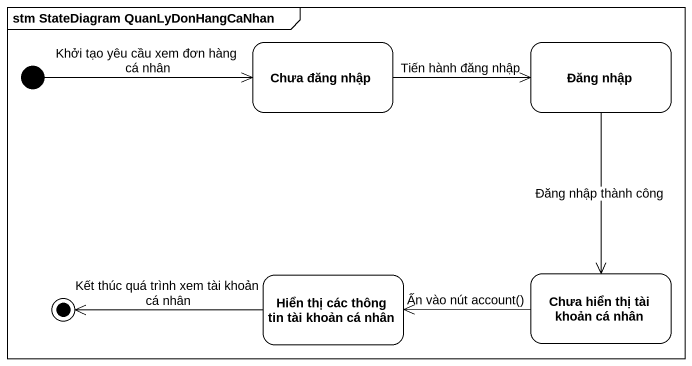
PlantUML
@startuml
mainframe stm StateDiagram QuanLyDonHangCaNhan
hide empty description
state "Chưa đăng nhập" as Chưa_đăng_nhập
state "Đăng nhập" as Đăng_nhập
state "Hiển thị các thông tin tài khoản cá nhân" as Hiển_thị_các_thông_tin_tài
state "Chưa hiển thị tài khoản cá nhân" as Chưa_hiển_thị_tài_khoản_cá
[*] -right-> Chưa_đăng_nhập : Khởi tạo yêu cầu xem đơn hàng cá nhân
Chưa_đăng_nhập -right-> Đăng_nhập : Tiến hành đăng nhập
Đăng_nhập --> Chưa_hiển_thị_tài_khoản_cá : Đăng nhập thành công
Chưa_hiển_thị_tài_khoản_cá -left-> Hiển_thị_các_thông_tin_tài : Ấn vào nút account()
Hiển_thị_các_thông_tin_tài -left-> [*] : Kết thúc quá trình xem tài khoản cá nhân
@enduml
